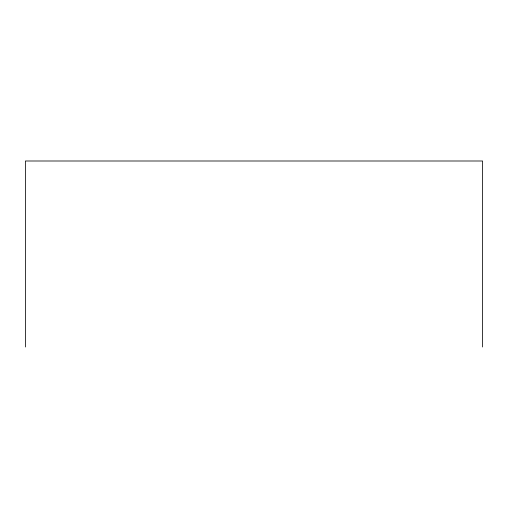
<?xml version="1.0" encoding="UTF-8"?>
<svg xmlns="http://www.w3.org/2000/svg" width="508" height="508" viewBox="0 0 508 508"><rect width="100%" height="100%" fill="white"/><g stroke="black" fill="none" stroke-linecap="round" stroke-linejoin="round"><path stroke-width="0.76" d="M482.6 347.002L482.6 160.998L25.4 160.998L25.4 347.002"/></g></svg>
